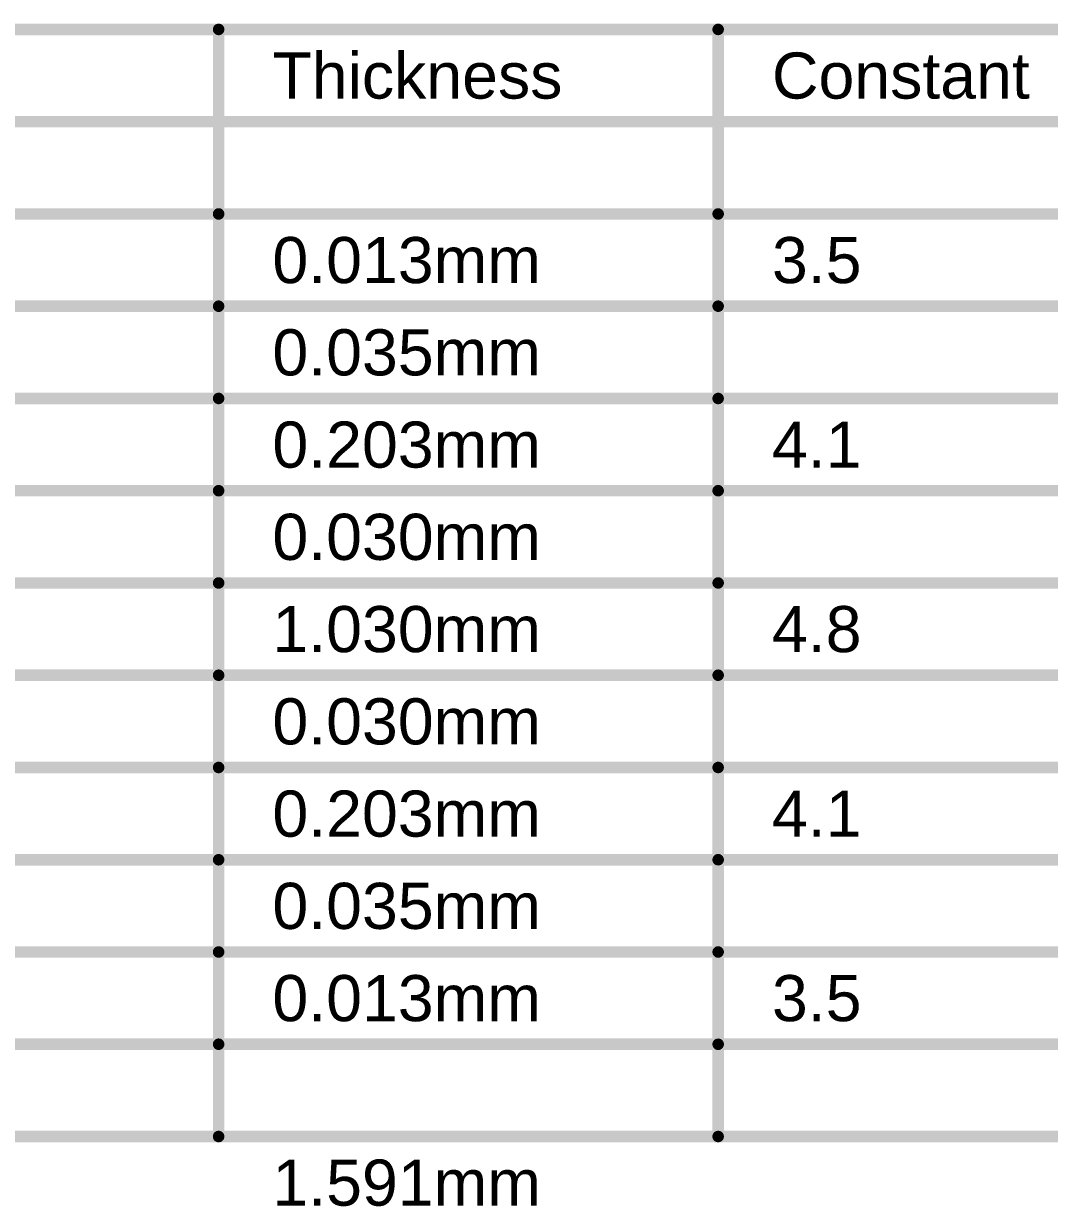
# Model space of a CAD drawing. Header units: inches. Extents: x -7 to 5163, y -3 to 5149.
# Drawn here: x 323.82 to 357.71, y 174.88 to 213.96 of the extents above; entities that cross this region are included whole.
import ezdxf

# ---------------------------------------------------------------- set-up
doc = ezdxf.new("R2010")
doc.units = ezdxf.units.IN
doc.layers.add('Fabrication', color=76, linetype='Continuous')
doc.styles.add('Arial', font='', dxfattribs={"height": 0.2})
doc.styles.get('Arial').set_extended_font_data('Arial')

msp = doc.modelspace()

# ---------------------------------------------------------------- linework, layer by layer
at = {"layer": 'Fabrication', "const_width": 0.381}
for points in [[(274.4, 213.766), (389.686, 213.766)], [(330.265, 177.19), (330.265, 213.766)], [(346.771, 177.19), (346.771, 213.766)], [(274.4, 210.718), (389.686, 210.718)], [(308.427, 207.67), (330.265, 207.67)], [(330.265, 207.67), (346.771, 207.67)], [(346.771, 207.67), (361.246, 207.67)], [(308.427, 204.622), (330.265, 204.622)], [(330.265, 204.622), (346.771, 204.622)], [(346.771, 204.622), (361.246, 204.622)], [(308.427, 201.574), (330.265, 201.574)], [(330.265, 201.574), (346.771, 201.574)], [(346.771, 201.574), (361.246, 201.574)], [(308.427, 198.526), (330.265, 198.526)], [(330.265, 198.526), (346.771, 198.526)], [(346.771, 198.526), (361.246, 198.526)], [(308.427, 195.478), (330.265, 195.478)], [(330.265, 195.478), (346.771, 195.478)], [(346.771, 195.478), (361.246, 195.478)], [(308.427, 192.43), (330.265, 192.43)], [(330.265, 192.43), (346.771, 192.43)], [(346.771, 192.43), (361.246, 192.43)], [(308.427, 189.382), (330.265, 189.382)], [(330.265, 189.382), (346.771, 189.382)], [(346.771, 189.382), (361.246, 189.382)], [(308.427, 186.334), (330.265, 186.334)], [(330.265, 186.334), (346.771, 186.334)], [(346.771, 186.334), (361.246, 186.334)], [(308.427, 183.286), (330.265, 183.286)], [(330.265, 183.286), (346.771, 183.286)], [(346.771, 183.286), (361.246, 183.286)], [(308.427, 180.238), (330.265, 180.238)], [(330.265, 180.238), (346.771, 180.238)], [(346.771, 180.238), (361.246, 180.238)], [(308.427, 177.19), (330.265, 177.19)], [(330.265, 177.19), (346.771, 177.19)], [(346.771, 177.19), (361.246, 177.19)]]:
    msp.add_lwpolyline(points, dxfattribs=at)
at = {"layer": 'Fabrication', "const_width": 0.191}
for points in [[(330.17, 213.766, 1), (330.361, 213.766, 1)], [(346.676, 213.766, 1), (346.866, 213.766, 1)], [(330.17, 207.67, 1), (330.361, 207.67, 1)], [(330.17, 207.67, 1), (330.361, 207.67, 1)], [(346.676, 207.67, 1), (346.866, 207.67, 1)], [(346.676, 207.67, 1), (346.866, 207.67, 1)], [(330.17, 204.622, 1), (330.361, 204.622, 1)], [(330.17, 204.622, 1), (330.361, 204.622, 1)], [(346.676, 204.622, 1), (346.866, 204.622, 1)], [(346.676, 204.622, 1), (346.866, 204.622, 1)], [(330.17, 201.574, 1), (330.361, 201.574, 1)], [(330.17, 201.574, 1), (330.361, 201.574, 1)], [(346.676, 201.574, 1), (346.866, 201.574, 1)], [(346.676, 201.574, 1), (346.866, 201.574, 1)], [(330.17, 198.526, 1), (330.361, 198.526, 1)], [(330.17, 198.526, 1), (330.361, 198.526, 1)], [(346.676, 198.526, 1), (346.866, 198.526, 1)], [(346.676, 198.526, 1), (346.866, 198.526, 1)], [(330.17, 195.478, 1), (330.361, 195.478, 1)], [(330.17, 195.478, 1), (330.361, 195.478, 1)], [(346.676, 195.478, 1), (346.866, 195.478, 1)], [(346.676, 195.478, 1), (346.866, 195.478, 1)], [(330.17, 192.43, 1), (330.361, 192.43, 1)], [(330.17, 192.43, 1), (330.361, 192.43, 1)], [(346.676, 192.43, 1), (346.866, 192.43, 1)], [(346.676, 192.43, 1), (346.866, 192.43, 1)], [(330.17, 189.382, 1), (330.361, 189.382, 1)], [(330.17, 189.382, 1), (330.361, 189.382, 1)], [(346.676, 189.382, 1), (346.866, 189.382, 1)], [(346.676, 189.382, 1), (346.866, 189.382, 1)], [(330.17, 186.334, 1), (330.361, 186.334, 1)], [(330.17, 186.334, 1), (330.361, 186.334, 1)], [(346.676, 186.334, 1), (346.866, 186.334, 1)], [(346.676, 186.334, 1), (346.866, 186.334, 1)], [(330.17, 183.286, 1), (330.361, 183.286, 1)], [(330.17, 183.286, 1), (330.361, 183.286, 1)], [(346.676, 183.286, 1), (346.866, 183.286, 1)], [(346.676, 183.286, 1), (346.866, 183.286, 1)], [(330.17, 180.238, 1), (330.361, 180.238, 1)], [(330.17, 180.238, 1), (330.361, 180.238, 1)], [(346.676, 180.238, 1), (346.866, 180.238, 1)], [(346.676, 180.238, 1), (346.866, 180.238, 1)], [(330.17, 177.19, 1), (330.361, 177.19, 1)], [(330.17, 177.19, 1), (330.361, 177.19, 1)], [(330.17, 177.19, 1), (330.361, 177.19, 1)], [(346.676, 177.19, 1), (346.866, 177.19, 1)], [(346.676, 177.19, 1), (346.866, 177.19, 1)], [(346.676, 177.19, 1), (346.866, 177.19, 1)]]:
    msp.add_lwpolyline(points, format="xyb", close=True, dxfattribs=at)

# ---------------------------------------------------------------- texts
at = {"layer": 'Fabrication', "style": 'Arial'}
for s, p in [('Thickness', (332.043, 211.48)), ('Constant', (348.549, 211.48)), ('0.013mm', (332.043, 205.384)), ('3.5', (348.549, 205.384)), ('0.035mm', (332.043, 202.336)), ('0.203mm', (332.043, 199.288)), ('4.1', (348.549, 199.288)), ('0.030mm', (332.043, 196.24)), ('1.030mm', (332.043, 193.192)), ('4.8', (348.549, 193.192)), ('0.030mm', (332.043, 190.144)), ('0.203mm', (332.043, 187.096)), ('4.1', (348.549, 187.096)), ('0.035mm', (332.043, 184.048)), ('0.013mm', (332.043, 181)), ('3.5', (348.549, 181)), ('1.591mm', (332.043, 174.904))]:
    msp.add_text(s, height=1.524, dxfattribs=at).set_placement(p)

doc.saveas('drawing.dxf')
